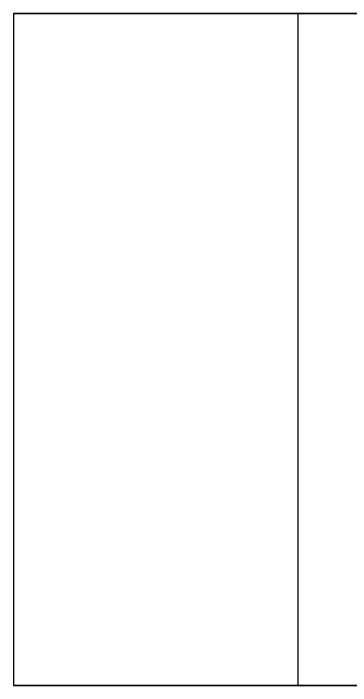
# Model space of a CAD drawing. Header units: millimetres. Extents: x -180 to 1414, y -663 to 972.
# Drawn here: x -121.48 to -118.47, y 830 to 836 of the extents above; entities that cross this region are included whole.
import ezdxf

# ---------------------------------------------------------------- set-up
doc = ezdxf.new("R2010")
doc.units = ezdxf.units.MM
doc.layers.add('FRONT', color=8, linetype='Continuous')

msp = doc.modelspace()

# ---------------------------------------------------------------- linework, layer by layer
at = {"layer": 'FRONT'}
for p, q in [((-106.7731, 836), (-121.4809, 836)), ((-121.4809, 836), (-121.4809, 830)), ((-121.4809, 836), (-118.9354, 836)), ((-118.9354, 830), (-118.9354, 836)), ((-118.9354, 836), (-94.0452, 836)), ((-106.7731, 830), (-121.4809, 830)), ((-121.4809, 830), (-118.9354, 830)), ((-118.9354, 830), (-94.0452, 830))]:
    msp.add_line(p, q, dxfattribs=at)

doc.saveas('drawing.dxf')
